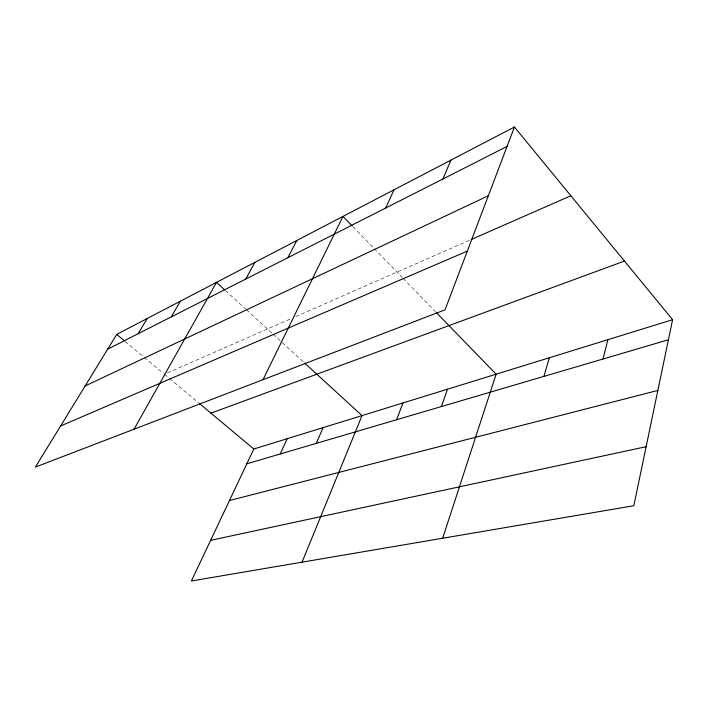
<?xml version="1.0" encoding="UTF-8"?>
<svg xmlns="http://www.w3.org/2000/svg" width="708" height="708" viewBox="0 0 708 708"><rect width="100%" height="100%" fill="white"/><g stroke="black" fill="none" stroke-linecap="round" stroke-linejoin="round"><path stroke-width="0.53" stroke-dasharray="3.54 2.66" d="M167.362 372.93L291.643 318.352M295.687 316.582L470.271 239.924M125.068 341.344L143.405 356.673M144.246 357.381L163.557 373.523M164.398 374.222L168.61 377.745M169.451 378.453L198.638 402.861M225.374 290.51L245.57 308.998M246.384 309.741L272.27 333.433M273.076 334.176L303.847 362.337M352.894 226.649L373.488 247.862M374.249 248.65L402.294 277.536M403.056 278.315L435.455 311.688"/><path stroke-width="1.06" d="M672.6 319.706L633.819 505.733L191.399 580.985L253.827 449.005L672.6 319.706L514.424 127.015L116.749 334.38L35.4 467.085L445.04 309.812L514.424 127.015M603.012 359.009L607.898 339.681M543.921 376.399L549.355 357.752M442.677 538.248L496.14 374.187L436.208 312.458M441.349 406.569L447.544 389.188M396.551 419.756L403.011 402.94M302.059 562.161L362.036 415.596L304.652 363.071M442.925 178.991L450.872 160.158M316.299 443.367L323.105 427.614M280.226 453.978L287.147 438.712M385.683 208.046L394.055 189.779M263.004 379.7L342.964 216.427L352.124 225.861M287.891 257.685L296.767 240.516M245.782 279.058L254.791 262.402M134.06 429.207L216.489 282.377L224.56 289.767M171.265 316.883L180.372 301.201M138.148 333.698L147.246 318.476M107.687 349.159L507.052 146.432M85.119 385.975L488.325 195.762M471.28 239.481L570.852 195.762M60.578 426.004L467.324 251.11M210.94 413.145L624.465 261.066M246.826 463.802L668.414 339.769M229.445 500.538L657.856 390.435M210.63 540.337L646.121 446.695M116.749 334.38L124.236 340.645M199.461 403.542L253.827 449.005"/></g></svg>
